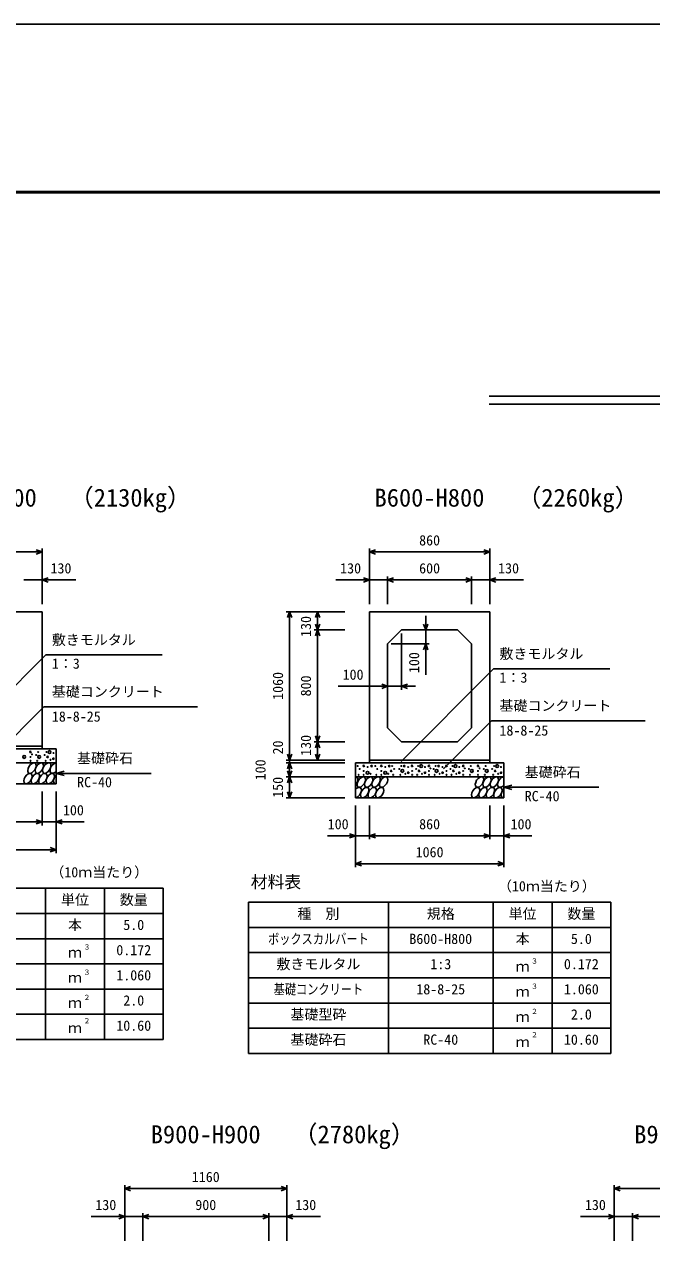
# Model space of a CAD drawing. Units: millimetres, scale not verified. Extents: x -25170 to 75630, y 0 to 35640.
# Drawn here: x 42092 to 46577, y 26947 to 35640 of the extents above; entities that cross this region are included whole.
import ezdxf
from ezdxf.enums import TextEntityAlignment as Align

# ---------------------------------------------------------------- set-up
doc = ezdxf.new("R2010")
doc.units = ezdxf.units.MM
doc.header["$LTSCALE"] = 60
for name, color, linetype, lineweight in [('Defpoints_3', 5, 'Continuous', 25), ('DIM', 7, 'Continuous', 25), ('HATCH', 6, 'Continuous', 25), ('HYO', 3, 'Continuous', 25), ('HYO2', 4, 'Continuous', 25), ('OUTLINE', 3, 'Continuous', 25), ('TXT', 7, 'Continuous', 25), ('WAKU', 3, 'Continuous', 50)]:
    doc.layers.add(name, color=color, linetype=linetype, lineweight=lineweight)
doc.styles.add('ＭＳ ゴシック', font='')
doc.styles.get('ＭＳ ゴシック').set_extended_font_data('MS Gothic')

msp = doc.modelspace()

# ---------------------------------------------------------------- linework, layer by layer
at = {"layer": 'Defpoints_3'}
msp.add_line((75630, 35640), (25230, 35640), dxfattribs=at)
at = {"layer": 'DIM'}
for p, q in [((42219.98, 31868.78), (41359.98, 31868.78)), ((42177.7, 31884.17), (42219.98, 31868.78)), ((42219.98, 31868.78), (42177.7, 31853.39)), ((42219.98, 31893.78), (42219.98, 31496.89)), ((44559.98, 31893.78), (44559.98, 31496.89)), ((44602.27, 31884.17), (44559.98, 31868.78)), ((45419.98, 31868.78), (44559.98, 31868.78)), ((44559.98, 31868.78), (44602.27, 31853.39)), ((45377.7, 31884.17), (45419.98, 31868.78)), ((45419.98, 31868.78), (45377.7, 31853.39)), ((45419.98, 31893.78), (45419.98, 31496.89)), ((42089.98, 31668.78), (42219.98, 31668.78)), ((42262.27, 31684.17), (42219.98, 31668.78)), ((42460.73, 31668.78), (42219.98, 31668.78)), ((42219.98, 31668.78), (42262.27, 31653.39)), ((44319.24, 31668.78), (44559.98, 31668.78)), ((44517.7, 31684.17), (44559.98, 31668.78)), ((44559.98, 31668.78), (44517.7, 31653.39)), ((44689.98, 31668.78), (44559.98, 31668.78)), ((44689.98, 31693.78), (44689.98, 31496.89)), ((44732.27, 31684.17), (44689.98, 31668.78)), ((45289.98, 31668.78), (44689.98, 31668.78)), ((44689.98, 31668.78), (44732.27, 31653.39)), ((45247.7, 31684.17), (45289.98, 31668.78)), ((45289.98, 31668.78), (45247.7, 31653.39)), ((45289.98, 31693.78), (45289.98, 31496.89)), ((45289.98, 31668.78), (45419.98, 31668.78)), ((45462.27, 31684.17), (45419.98, 31668.78)), ((45660.73, 31668.78), (45419.98, 31668.78)), ((45419.98, 31668.78), (45462.27, 31653.39)), ((43963.88, 31441.89), (44384.98, 31441.89)), ((43988.88, 31441.89), (43973.49, 31399.6)), ((43988.88, 30381.89), (43988.88, 31441.89)), ((44004.27, 31399.6), (43988.88, 31441.89)), ((44188.88, 31441.89), (44173.49, 31399.6)), ((44188.88, 31441.89), (44188.88, 31311.89)), ((44204.27, 31399.6), (44188.88, 31441.89)), ((44962.46, 31411.89), (44962.46, 31311.89)), ((44163.88, 31311.89), (44384.98, 31311.89)), ((44188.88, 31311.89), (44173.49, 31354.17)), ((44188.88, 31311.89), (44173.49, 31269.6)), ((44204.27, 31354.17), (44188.88, 31311.89)), ((44188.88, 31311.89), (44188.88, 30511.89)), ((44204.27, 31269.6), (44188.88, 31311.89)), ((44962.46, 31311.89), (44947.07, 31354.17)), ((44977.85, 31354.17), (44962.46, 31311.89)), ((44962.46, 31211.89), (44962.46, 31311.89)), ((44714.98, 31211.89), (44987.46, 31211.89)), ((44789.98, 31286.89), (44789.98, 30883.87)), ((44962.46, 31211.89), (44947.07, 31169.6)), ((44977.85, 31169.6), (44962.46, 31211.89)), ((44962.46, 31211.89), (44962.46, 30991.01)), ((41586.2, 30472.55), (42246.48, 31132.83)), ((43078.89, 31132.83), (42246.48, 31132.83)), ((44786.2, 30372.55), (45446.48, 31032.83)), ((46278.89, 31032.83), (45446.48, 31032.83)), ((44335.88, 30908.87), (44689.98, 30908.87)), ((44647.7, 30924.26), (44689.98, 30908.87)), ((44689.98, 30908.87), (44647.7, 30893.48)), ((44789.98, 30908.87), (44689.98, 30908.87)), ((44832.27, 30924.26), (44789.98, 30908.87)), ((44789.98, 30908.87), (44889.98, 30908.87)), ((44789.98, 30908.87), (44832.27, 30893.48)), ((41888.01, 30418.16), (42232.07, 30762.22)), ((43331.62, 30762.22), (42232.07, 30762.22)), ((45088.01, 30318.16), (45432.07, 30662.22)), ((46531.62, 30662.22), (45432.07, 30662.22)), ((44188.88, 30511.89), (44173.49, 30554.17)), ((44204.27, 30554.17), (44188.88, 30511.89)), ((44163.88, 30511.89), (44384.98, 30511.89)), ((44188.88, 30511.89), (44173.49, 30469.6)), ((44188.88, 30381.89), (44188.88, 30511.89)), ((44204.27, 30469.6), (44188.88, 30511.89)), ((43963.88, 30381.89), (44384.98, 30381.89)), ((43963.88, 30361.89), (44384.98, 30361.89)), ((43988.88, 30381.89), (43973.49, 30424.17)), ((43988.88, 30361.89), (43973.49, 30319.6)), ((44004.27, 30424.17), (43988.88, 30381.89)), ((43988.88, 30381.89), (43988.88, 30361.89)), ((43988.88, 30361.89), (43988.88, 30261.89)), ((44004.27, 30319.6), (43988.88, 30361.89)), ((44188.88, 30381.89), (44173.49, 30424.17)), ((44204.27, 30424.17), (44188.88, 30381.89)), ((42319.98, 30286.89), (42377.94, 30302.42)), ((42999.79, 30286.89), (42319.98, 30286.89)), ((42319.98, 30286.89), (42377.94, 30271.36)), ((43963.88, 30261.89), (44384.98, 30261.89)), ((43988.88, 30261.89), (43973.49, 30304.17)), ((43988.88, 30261.89), (43973.49, 30219.6)), ((44004.27, 30304.17), (43988.88, 30261.89)), ((43988.88, 30261.89), (43988.88, 30111.89)), ((44004.27, 30219.6), (43988.88, 30261.89)), ((45519.98, 30186.89), (45577.94, 30202.42)), ((46199.79, 30186.89), (45519.98, 30186.89)), ((45519.98, 30186.89), (45577.94, 30171.36)), ((42219.98, 29915.28), (42219.98, 30156.89)), ((42219.98, 29915.28), (42219.98, 30156.89)), ((42319.98, 29715.28), (42319.98, 30156.89)), ((43963.88, 30111.89), (44384.98, 30111.89)), ((43988.88, 30111.89), (43973.49, 30154.17)), ((44004.27, 30154.17), (43988.88, 30111.89)), ((44459.98, 29615.28), (44459.98, 30056.89)), ((44559.98, 29815.28), (44559.98, 30056.89)), ((45419.98, 29815.28), (45419.98, 30056.89)), ((45419.98, 29815.28), (45419.98, 30056.89)), ((45519.98, 29615.28), (45519.98, 30056.89)), ((42219.98, 29940.28), (41359.98, 29940.28)), ((42177.7, 29955.67), (42219.98, 29940.28)), ((42219.98, 29940.28), (42177.7, 29924.88)), ((42319.98, 29940.28), (42219.98, 29940.28)), ((42362.27, 29955.67), (42319.98, 29940.28)), ((42519.53, 29940.28), (42319.98, 29940.28)), ((42319.98, 29940.28), (42362.27, 29924.88)), ((44260.44, 29840.28), (44459.98, 29840.28)), ((44417.7, 29855.67), (44459.98, 29840.28)), ((44459.98, 29840.28), (44417.7, 29824.88)), ((44559.98, 29840.28), (44459.98, 29840.28)), ((44602.27, 29855.67), (44559.98, 29840.28)), ((45419.98, 29840.28), (44559.98, 29840.28)), ((44559.98, 29840.28), (44602.27, 29824.88)), ((45377.7, 29855.67), (45419.98, 29840.28)), ((45419.98, 29840.28), (45377.7, 29824.88)), ((45519.98, 29840.28), (45419.98, 29840.28)), ((45562.27, 29855.67), (45519.98, 29840.28)), ((45719.53, 29840.28), (45519.98, 29840.28)), ((45519.98, 29840.28), (45562.27, 29824.88)), ((42319.98, 29740.28), (41259.98, 29740.28)), ((42277.7, 29755.67), (42319.98, 29740.28)), ((42319.98, 29740.28), (42277.7, 29724.88)), ((44502.27, 29655.67), (44459.98, 29640.28)), ((45477.7, 29655.67), (45519.98, 29640.28)), ((45519.98, 29640.28), (44459.98, 29640.28)), ((44459.98, 29640.28), (44502.27, 29624.88)), ((45519.98, 29640.28), (45477.7, 29624.88)), ((42809.98, 27343.78), (42809.98, 26946.89)), ((42852.27, 27334.17), (42809.98, 27318.78)), ((43969.98, 27318.78), (42809.98, 27318.78)), ((42809.98, 27318.78), (42852.27, 27303.39)), ((43927.7, 27334.17), (43969.98, 27318.78)), ((43969.98, 27318.78), (43927.7, 27303.39)), ((43969.98, 27343.78), (43969.98, 26946.89)), ((46309.98, 27343.78), (46309.98, 26946.89)), ((46352.27, 27334.17), (46309.98, 27318.78)), ((47469.98, 27318.78), (46309.98, 27318.78)), ((46309.98, 27318.78), (46352.27, 27303.39)), ((42767.7, 27134.17), (42809.98, 27118.78)), ((42939.98, 27143.78), (42939.98, 26946.89)), ((42982.27, 27134.17), (42939.98, 27118.78)), ((43797.7, 27134.17), (43839.98, 27118.78)), ((43839.98, 27143.78), (43839.98, 26946.89)), ((44012.27, 27134.17), (43969.98, 27118.78)), ((46267.7, 27134.17), (46309.98, 27118.78)), ((46439.98, 27143.78), (46439.98, 26946.89)), ((46482.27, 27134.17), (46439.98, 27118.78)), ((42569.24, 27118.78), (42809.98, 27118.78)), ((42809.98, 27118.78), (42767.7, 27103.39)), ((42939.98, 27118.78), (42809.98, 27118.78)), ((43839.98, 27118.78), (42939.98, 27118.78)), ((42939.98, 27118.78), (42982.27, 27103.39)), ((43839.98, 27118.78), (43797.7, 27103.39)), ((43839.98, 27118.78), (43969.98, 27118.78)), ((44210.73, 27118.78), (43969.98, 27118.78)), ((43969.98, 27118.78), (44012.27, 27103.39)), ((46069.24, 27118.78), (46309.98, 27118.78)), ((46309.98, 27118.78), (46267.7, 27103.39)), ((46439.98, 27118.78), (46309.98, 27118.78)), ((47339.98, 27118.78), (46439.98, 27118.78)), ((46439.98, 27118.78), (46482.27, 27103.39))]:
    msp.add_line(p, q, dxfattribs=at)
at = {"layer": 'HATCH'}
for centre, radius in [((42136.34, 30439.94), 5), ((42191.16, 30439.07), 2.5), ((42251.56, 30439.07), 2.5), ((42272.59, 30439.07), 10), ((42300.63, 30432.06), 2.5), ((42092.07, 30404.05), 10), ((42136.34, 30404.05), 2.5), ((42136.34, 30376.04), 2.5), ((42147.68, 30422.37), 2.5), ((42177.14, 30418.05), 2.5), ((42184.15, 30376.04), 2.5), ((42198.17, 30404.05), 10), ((42237.54, 30418.05), 2.5), ((42244.55, 30376.04), 2.5), ((42258.57, 30404.05), 5), ((42279.6, 30383.91), 2.5), ((42300.63, 30390.92), 5), ((44475.95, 30339.07), 2.5), ((44518.84, 30339.94), 5), ((44574.92, 30339.07), 5), ((44602.05, 30339.07), 2.5), ((44644.95, 30339.94), 5), ((44701.02, 30339.07), 5), ((44722.05, 30339.07), 2.5), ((44787.91, 30339.07), 2.5), ((44808.94, 30339.07), 5), ((44865.01, 30339.94), 5), ((44907.91, 30339.07), 2.5), ((44928.94, 30339.07), 10), ((44985.01, 30339.94), 5), ((45033.13, 30339.07), 2.5), ((45054.16, 30339.07), 5), ((45110.24, 30339.94), 5), ((45153.13, 30339.07), 2.5), ((45174.16, 30339.07), 10), ((45230.24, 30339.94), 5), ((45285.06, 30339.07), 2.5), ((45336.34, 30339.94), 5), ((45391.16, 30339.07), 2.5), ((45451.56, 30339.07), 2.5), ((45472.59, 30339.07), 10), ((44482.96, 30276.04), 2.5), ((44489.97, 30318.05), 2.5), ((44518.84, 30304.05), 2.5), ((44518.84, 30276.04), 2.5), ((44546.88, 30290.92), 10), ((44546.88, 30332.06), 2.5), ((44567.91, 30283.91), 2.5), ((44609.06, 30276.04), 2.5), ((44616.07, 30318.05), 2.5), ((44644.95, 30304.05), 2.5), ((44644.95, 30276.04), 2.5), ((44672.99, 30290.92), 10), ((44672.99, 30332.06), 2.5), ((44694.01, 30283.91), 2.5), ((44715.04, 30304.05), 5), ((44729.06, 30276.04), 2.5), ((44736.07, 30318.05), 2.5), ((44773.89, 30318.05), 2.5), ((44780.9, 30276.04), 2.5), ((44794.92, 30304.05), 10), ((44815.95, 30283.91), 2.5), ((44836.98, 30290.92), 5), ((44836.98, 30332.06), 2.5), ((44865.01, 30304.05), 2.5), ((44865.01, 30276.04), 2.5), ((44893.89, 30318.05), 2.5), ((44900.9, 30276.04), 2.5), ((44914.92, 30304.05), 5), ((44935.95, 30283.91), 2.5), ((44956.98, 30290.92), 5), ((44956.98, 30332.06), 2.5), ((44985.01, 30304.05), 2.5), ((44985.01, 30276.04), 2.5), ((44996.35, 30322.37), 2.5), ((45019.11, 30318.05), 2.5), ((45026.12, 30276.04), 2.5), ((45040.14, 30304.05), 10), ((45061.17, 30283.91), 2.5), ((45082.2, 30290.92), 5), ((45082.2, 30332.06), 2.5), ((45110.24, 30304.05), 2.5), ((45110.24, 30276.04), 2.5), ((45139.11, 30318.05), 2.5), ((45146.12, 30276.04), 2.5), ((45160.14, 30304.05), 5), ((45181.17, 30283.91), 2.5), ((45202.2, 30290.92), 5), ((45202.2, 30332.06), 2.5), ((45230.24, 30304.05), 2.5), ((45230.24, 30276.04), 2.5), ((45241.58, 30322.37), 2.5), ((45271.04, 30318.05), 2.5), ((45278.05, 30276.04), 2.5), ((45292.07, 30304.05), 10), ((45336.34, 30304.05), 2.5), ((45336.34, 30276.04), 2.5), ((45347.68, 30322.37), 2.5), ((45377.14, 30318.05), 2.5), ((45384.15, 30276.04), 2.5), ((45398.17, 30304.05), 10), ((45437.54, 30318.05), 2.5), ((45444.55, 30276.04), 2.5), ((45458.57, 30304.05), 5), ((45479.6, 30283.91), 2.5), ((45500.63, 30290.92), 5), ((45500.63, 30332.06), 2.5)]:
    msp.add_circle(centre, radius, dxfattribs=at)
for centre in [(42146.5, 30324.37), (42199.71, 30324.37), (42252.91, 30324.37), (42118.61, 30249.38), (42171.82, 30249.38), (42225.03, 30249.38), (42278.23, 30249.38), (44500.83, 30224.37), (44554.03, 30224.37), (44607.24, 30224.37), (44660.45, 30224.37), (45346.5, 30224.37), (45399.71, 30224.37), (45452.91, 30224.37), (44526.15, 30149.38), (44579.35, 30149.38), (44632.56, 30149.38), (45318.61, 30149.38), (45371.82, 30149.38), (45425.03, 30149.38), (45478.23, 30149.38)]:
    msp.add_ellipse(centre, major_axis=(21.81, 35.31), ratio=0.5792, dxfattribs=at)
for centre, start_param, end_param in [((42306.12, 30324.37), 0.3357715, 4.4411806), ((42331.44, 30249.38), 1.2110787, 3.5658734), ((44447.62, 30224.37), 4.385593, 6.6745444), ((45506.12, 30224.37), 0.3357715, 4.4411806), ((44472.94, 30149.38), 3.5111464, 7.548991), ((45531.44, 30149.38), 1.2110787, 3.5658734)]:
    msp.add_ellipse(centre, major_axis=(21.81, 35.31), ratio=0.5792, start_param=start_param, end_param=end_param, dxfattribs=at)
at = {"layer": 'HYO'}
for p, q in [((43084.98, 29465.28), (40494.98, 29465.28)), ((42244.98, 29465.28), (42244.98, 28385.28)), ((42664.98, 29465.28), (42664.98, 28385.28)), ((43084.98, 28385.28), (43084.98, 29465.28)), ((46284.98, 29365.28), (43694.98, 29365.28)), ((43694.98, 29365.28), (43694.98, 28285.28)), ((44694.98, 29365.28), (44694.98, 28285.28)), ((45444.98, 29365.28), (45444.98, 28285.28)), ((45864.98, 29365.28), (45864.98, 28285.28)), ((46284.98, 28285.28), (46284.98, 29365.28)), ((40494.98, 29285.28), (43084.98, 29285.28)), ((43694.98, 29185.28), (46284.98, 29185.28)), ((40494.98, 28385.28), (43084.98, 28385.28)), ((43694.98, 28285.28), (46284.98, 28285.28))]:
    msp.add_line(p, q, dxfattribs=at)
at = {"layer": 'HYO2'}
for p, q in [((40494.98, 29105.28), (43084.98, 29105.28)), ((43694.98, 29005.28), (46284.98, 29005.28)), ((40494.98, 28925.28), (43084.98, 28925.28)), ((43694.98, 28825.28), (46284.98, 28825.28)), ((40494.98, 28745.28), (43084.98, 28745.28)), ((43694.98, 28645.28), (46284.98, 28645.28)), ((40494.98, 28565.28), (43084.98, 28565.28)), ((43694.98, 28465.28), (46284.98, 28465.28))]:
    msp.add_line(p, q, dxfattribs=at)
at = {"layer": 'OUTLINE'}
for p, q in [((41359.98, 31441.89), (42219.98, 31441.89)), ((42219.98, 30461.89), (42219.98, 31441.89)), ((44559.98, 31441.89), (44559.98, 30361.89)), ((44559.98, 31441.89), (45419.98, 31441.89)), ((45419.98, 30361.89), (45419.98, 31441.89)), ((44689.98, 31211.89), (44789.98, 31311.89)), ((44789.98, 31311.89), (45189.98, 31311.89)), ((45289.98, 31211.89), (45189.98, 31311.89)), ((44689.98, 30611.89), (44689.98, 31211.89)), ((45289.98, 30611.89), (45289.98, 31211.89)), ((44789.98, 30511.89), (44689.98, 30611.89)), ((45289.98, 30611.89), (45189.98, 30511.89)), ((41259.98, 30461.89), (42319.98, 30461.89)), ((42219.98, 30481.89), (41359.98, 30481.89)), ((42319.98, 30461.89), (42319.98, 30211.89)), ((44789.98, 30511.89), (45189.98, 30511.89)), ((41259.98, 30361.89), (42319.98, 30361.89)), ((44459.98, 30361.89), (44459.98, 30111.89)), ((44459.98, 30361.89), (45519.98, 30361.89)), ((45419.98, 30381.89), (44559.98, 30381.89)), ((45519.98, 30361.89), (45519.98, 30111.89)), ((44459.98, 30261.89), (45519.98, 30261.89)), ((41259.98, 30211.89), (42319.98, 30211.89)), ((44459.98, 30111.89), (45519.98, 30111.89))]:
    msp.add_line(p, q, dxfattribs=at)
at = {"layer": 'TXT'}
for p, q in [((45414.91, 32983.18), (55445.09, 32983.18)), ((45414.91, 32925.58), (55445.09, 32925.58))]:
    msp.add_line(p, q, dxfattribs=at)
at = {"layer": 'WAKU'}
msp.add_line((74430, 34440), (26430, 34440), dxfattribs=at)

# ---------------------------------------------------------------- texts
at = {"layer": 'DIM', "style": 'ＭＳ ゴシック'}
for s, p in [('860', (44914.98, 31893.78)), ('130', (42279.62, 31693.78)), ('130', (44350.34, 31693.78)), ('600', (44914.98, 31693.78)), ('130', (45479.62, 31693.78)), ('敷きモルタル', (42289.33, 31182.83)), ('敷きモルタル', (45489.33, 31082.83)), ('1：3', (42289.33, 31012.72)), ('100', (44367.84, 30933.87)), ('1：3', (45489.33, 30912.72)), ('基礎コンクリート', (42289.33, 30812.22)), ('基礎コンクリート', (45489.33, 30712.22)), ('18-8-25', (42289.33, 30634.59)), ('18-8-25', (45489.33, 30534.59)), ('基礎砕石', (42469.72, 30336.89)), ('基礎砕石', (45669.72, 30236.89)), ('RC-40', (42469.72, 30165.51)), ('RC-40', (45669.72, 30065.51)), ('100', (42368.62, 29965.28)), ('100', (44261.34, 29865.28)), ('860', (44914.98, 29865.28)), ('100', (45568.62, 29865.28)), ('1060', (44889.98, 29665.28)), ('1160', (43289.98, 27343.78)), ('130', (42600.34, 27143.78)), ('900', (43314.98, 27143.78)), ('130', (44029.62, 27143.78)), ('130', (46100.34, 27143.78))]:
    msp.add_text(s, height=73.31, dxfattribs=at).set_placement(p, align=Align.BOTTOM_LEFT)
for s, p in [('130', (44163.88, 31261.89)), ('100', (44937.46, 31003.39)), ('1060', (43963.88, 30811.89)), ('800', (44163.88, 30836.89)), ('20', (43963.88, 30421.96)), ('130', (44163.88, 30411.89)), ('100', (43838.88, 30236.89)), ('150', (43963.88, 30111.89))]:
    msp.add_text(s, height=73.31, rotation=90, dxfattribs=at).set_placement(p, align=Align.BOTTOM_LEFT)
at = {"layer": 'TXT', "style": 'ＭＳ ゴシック'}
for s, height, p in [('（2130kg）', 128.3, (42413.57, 32154.39)), ('（2260kg）', 128.3, (45613.57, 32154.39)), ('B600-H700', 128.3, (41396.23, 32154.39)), ('B600-H800', 128.3, (44596.23, 32154.39)), ('（10ｍ当たり）', 73.31, (42278.31, 29521.94)), ('材料表', 87.98, (43711.65, 29440.28)), ('（10ｍ当たり）', 73.31, (45478.31, 29421.94)), ('単位', 73.31, (42354.98, 29325.28)), ('数量', 73.31, (42774.98, 29325.28)), ('種\u3000別', 73.31, (44044.98, 29225.28)), ('規格', 73.31, (44969.98, 29225.28)), ('単位', 73.31, (45554.98, 29225.28)), ('数量', 73.31, (45974.98, 29225.28)), ('本', 73.31, (42404.98, 29145.28)), ('5.0', 73.31, (42799.98, 29145.28)), ('B600-H800', 73.31, (44844.98, 29045.28)), ('本', 73.31, (45604.98, 29045.28)), ('5.0', 73.31, (45999.98, 29045.28)), ('３', 36.66, (42514.22, 29015.89)), ('0.172', 73.31, (42749.98, 28965.28)), ('ｍ', 73.31, (42404.98, 28948.61)), ('敷きモルタル', 73.31, (43894.98, 28865.28)), ('1:3', 73.31, (44994.98, 28865.28)), ('３', 36.66, (45714.22, 28915.89)), ('0.172', 73.31, (45949.98, 28865.28)), ('３', 36.66, (42514.22, 28835.89)), ('1.060', 73.31, (42749.98, 28785.28)), ('ｍ', 73.31, (45604.98, 28848.61)), ('ｍ', 73.31, (42404.98, 28768.61)), ('18-8-25', 73.31, (44894.98, 28685.28)), ('３', 36.66, (45714.22, 28735.89)), ('1.060', 73.31, (45949.98, 28685.28)), ('２', 36.66, (42514.22, 28655.89)), ('2.0', 73.31, (42799.98, 28605.28)), ('ｍ', 73.31, (45604.98, 28668.61)), ('ｍ', 73.31, (42404.98, 28588.61)), ('基礎型砕', 73.31, (43994.98, 28505.28)), ('２', 36.66, (45714.22, 28555.89)), ('２', 36.66, (42514.22, 28489.22)), ('10.60', 73.31, (42749.98, 28425.28)), ('ｍ', 73.31, (45604.98, 28488.61)), ('2.0', 73.31, (45999.98, 28505.28)), ('ｍ', 73.31, (42404.98, 28408.61)), ('基礎砕石', 73.31, (43994.98, 28325.28)), ('２', 36.66, (45714.22, 28389.22)), ('RC-40', 73.31, (44944.98, 28325.28)), ('ｍ', 73.31, (45604.98, 28308.61)), ('10.60', 73.31, (45949.98, 28325.28)), ('B900-H900', 128.3, (42996.23, 27604.39)), ('（2780kg）', 128.3, (44013.57, 27604.39)), ('B900-H1200', 128.3, (46452.48, 27604.39))]:
    msp.add_text(s, height=height, dxfattribs=at).set_placement(p, align=Align.BOTTOM_LEFT)
at = {"layer": 'TXT', "style": 'ＭＳ ゴシック', "width": 0.8}
for s, p in [('ボックスカルバート', (43834.98, 29045.28)), ('基礎コンクリート', (43874.98, 28685.28))]:
    msp.add_text(s, height=73.31, dxfattribs=at).set_placement(p, align=Align.BOTTOM_LEFT)

doc.saveas('drawing.dxf')
